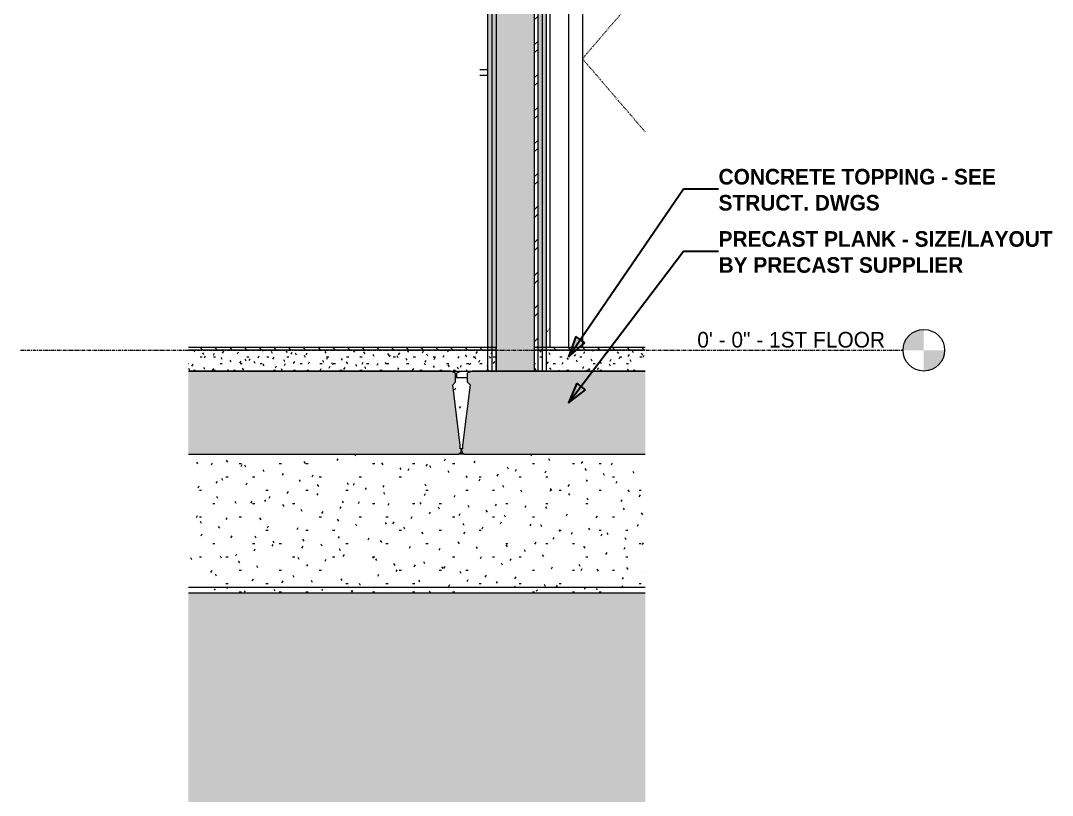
# Model space of a CAD drawing. Header units: inches. Extents: x 9847 to 10833, y -183 to 465.
# Drawn here: x 10234.6 to 10383.3, y -64.1 to 47.5 of the extents above; entities that cross this region are included whole.
import ezdxf

# ---------------------------------------------------------------- set-up
doc = ezdxf.new("R2010")
doc.units = ezdxf.units.IN
doc.header["$MEASUREMENT"] = 0
doc.linetypes.add('Dash 1_16_', pattern=[0.125, 0.0625, -0.0625])
doc.linetypes.add('Grid Line 1_2_', pattern=[0.875, 0.5, -0.125, 0.125, -0.125])
for name, color, linetype, lineweight in [('0-2', 55, 'Continuous', 9), ('0-4', 90, 'Continuous', 5), ('0-5', 9, 'Continuous', 9), ('0-6', 7, 'Continuous', 9), ('A-DOOR-1', 7, 'Continuous', 9), ('A-DOOR-2', 55, 'Continuous', 9), ('A-DOOR-3', 253, 'Dash 1_16_', 9), ('A-DOOR-4', 7, 'Dash 1_16_', 9), ('A-DOOR-FRAM-2', 7, 'Continuous', 9), ('A-DOOR-FRAM-4', 253, 'Continuous', 9), ('A-FLOR-3', 192, 'Continuous', 9), ('A-FLOR-LEVL', 51, 'Continuous', 9), ('A-FLOR-LEVL-1', 51, 'Grid Line 1_2_', 9), ('A-FLOR-MCUT-1', 51, 'Continuous', 9), ('A-FLOR-PATT-1', 252, 'Continuous', 9), ('A-WALL-6', 7, 'Continuous', 9), ('A-WALL-PATT-1', 55, 'Continuous', 9), ('A-WALL-PATT-2', 252, 'Continuous', 9), ('G-ANNO-TEXT', 231, 'Continuous', 30), ('G-ANNO-TEXT-1', 231, 'Continuous', 9), ('I-WALL-1', 55, 'Continuous', 9), ('I-WALL-2', 7, 'Continuous', 9), ('S-BEAM-1', 55, 'Continuous', 9), ('S-BEAM-2', 10, 'Continuous', 9), ('S-BEAM-3', 7, 'Continuous', 9)]:
    doc.layers.add(name, color=color, linetype=linetype, lineweight=lineweight)
doc.styles.add('Century Gothic', font='ufonts.com_century-gothic.ttf', dxfattribs={"height": 2.25})
doc.styles.add('Century Gothic_B', font='GOTHICB.TTF', dxfattribs={"height": 2.25})
pattern_1 = [(0, (11229.947, 72), (7.68, 1.92), [0.317, -5.443, 0.317, -5.443, -30.72]), (0, (11229.947, 72), (7.68, 1.92), [-11.52, 0.317, -11.203, 0.317, -5.443, -13.44]), (0, (11229.947, 72), (7.68, 1.92), [-28.8, 0.317, -3.523, 0.317, -9.283]), (120, (11232.827, 72.96), (-5.5027688, 5.691075), [0.317, -5.443, 0.317, -5.443, -30.72]), (120, (11232.827, 72.96), (-5.5027688, 5.691075), [-11.52, 0.317, -11.203, 0.317, -5.443, -13.44]), (120, (11232.827, 72.96), (-5.5027688, 5.691075), [-28.8, 0.317, -3.523, 0.317, -9.283]), (240, (11233.787, 76.8), (-2.1772312, -7.611075), [0.317, -5.443, 0.317, -5.443, -30.72]), (240, (11233.787, 76.8), (-2.1772312, -7.611075), [-11.52, 0.317, -11.203, 0.317, -5.443, -13.44]), (240, (11233.787, 76.8), (-2.1772312, -7.611075), [-28.8, 0.317, -3.523, 0.317, -9.283])]

# ---------------------------------------------------------------- blocks, each defined once
blk = doc.blocks.new('SWING - SINGLE - FLUSH - SWING - FLUSH - 2-10 x 6-8 - PRIVACY-3983842-WALL SECTION - WEST STAIR - EAST WALL')
at = {"layer": 'A-DOOR-3'}
for p, q in [((10263.21, 77.44), (10263.71, 76.85)), ((10263.21, 2.56), (10263.71, 3.15))]:
    blk.add_line(p, q, dxfattribs=at)
at = {"layer": 'A-DOOR-FRAM-4'}
for p, q in [((10263.71, 83), (10263.21, 83)), ((10263.21, 80), (10263.71, 80))]:
    blk.add_line(p, q, dxfattribs=at)
blk = doc.blocks.new('CTR - 1st Phase - Unit Layouts_rvt-3-WALL SECTION - WEST STAIR - EAST WALL')
at = {"layer": '0-5'}
blk.add_blockref('SWING - SINGLE - FLUSH - SWING - FLUSH - 2-10 x 6-8 - PRIVACY-3983842-WALL SECTION - WEST STAIR - EAST WALL', (0, 0), dxfattribs=at)
blk = doc.blocks.new('HOLLOW METAL - HM - WOOD LEAF - 20 MIN - 3-0 x 7-0-2191981-WALL SECTION - WEST STAIR - EAST WALL')
at = {"layer": 'A-DOOR-1'}
for p, q in [((10277.46, 84), (10268.41, 84)), ((10268.41, 84), (10268.41, 0.37))]:
    blk.add_line(p, q, dxfattribs=at)
at = {"layer": 'A-DOOR-4'}
for p, q in [((10277.46, 52.55), (10268.41, 42)), ((10268.41, 42), (10277.46, 31.45))]:
    blk.add_line(p, q, dxfattribs=at)
at = {"layer": 'A-DOOR-FRAM-2'}
for p, q in [((10266.41, 88), (10266.41, 0.37)), ((10277.46, 88), (10266.41, 88)), ((10268.41, 84), (10268.41, 0.37)), ((10268.41, 84), (10277.46, 84))]:
    blk.add_line(p, q, dxfattribs=at)
blk = doc.blocks.new('CTR - 1st Phase - Common Walls_rvt-3-WALL SECTION - WEST STAIR - EAST WALL')
at = {"layer": 'I-WALL-1'}
blk.add_line((10263.71, 108.87), (10263.71, 0.37), dxfattribs=at)
at = {"layer": '0-6'}
blk.add_blockref('HOLLOW METAL - HM - WOOD LEAF - 20 MIN - 3-0 x 7-0-2191981-WALL SECTION - WEST STAIR - EAST WALL', (0, 0), dxfattribs=at)
blk = doc.blocks.new('HOLLOW METAL - STAIR DOOR 3-0 x 7-0-2683074-WALL SECTION - WEST STAIR - EAST WALL')
at = {"layer": 'A-DOOR-2'}
for p, q in [((10254.71, 40.39), (10254.22, 40.39)), ((10254.22, 39.61), (10254.71, 39.61))]:
    blk.add_line(p, q, dxfattribs=at)
at = {"layer": 'A-DOOR-2', "flags": 128}
for points in [[(10254.22, 40.39), (10254.19, 40.39), (10254.17, 40.39), (10254.15, 40.39), (10254.12, 40.39), (10254.1, 40.39), (10254.08, 40.39), (10254.06, 40.39), (10254.03, 40.39), (10254.01, 40.39), (10253.99, 40.39), (10253.97, 40.39), (10253.95, 40.39), (10253.92, 40.39), (10253.9, 40.39), (10253.88, 40.39), (10253.87, 40.39), (10253.85, 40.39), (10253.83, 40.39), (10253.81, 40.39), (10253.79, 40.39), (10253.78, 40.39), (10253.76, 40.39), (10253.75, 40.39), (10253.73, 40.39), (10253.72, 40.39), (10253.71, 40.39), (10253.7, 40.39), (10253.69, 40.39), (10253.68, 40.39), (10253.67, 40.39), (10253.66, 40.39), (10253.65, 40.39), (10253.65, 40.39), (10253.64, 40.39), (10253.64, 40.39), (10253.63, 40.39), (10253.63, 40.39), (10253.63, 40.39), (10253.63, 40.39), (10253.63, 40.39)], [(10253.63, 39.61), (10253.63, 39.61), (10253.63, 39.61), (10253.63, 39.61), (10253.64, 39.61), (10253.64, 39.61), (10253.64, 39.61), (10253.65, 39.61), (10253.66, 39.61), (10253.67, 39.61), (10253.67, 39.61), (10253.68, 39.61), (10253.69, 39.61), (10253.71, 39.61), (10253.72, 39.61), (10253.73, 39.61), (10253.74, 39.61), (10253.76, 39.61), (10253.77, 39.61), (10253.79, 39.61), (10253.81, 39.61), (10253.82, 39.61), (10253.84, 39.61), (10253.86, 39.61), (10253.88, 39.61), (10253.9, 39.61), (10253.92, 39.61), (10253.94, 39.61), (10253.96, 39.61), (10253.98, 39.61), (10254, 39.61), (10254.03, 39.61), (10254.05, 39.61), (10254.07, 39.61), (10254.09, 39.61), (10254.12, 39.61), (10254.14, 39.61), (10254.16, 39.61), (10254.19, 39.61), (10254.21, 39.61), (10254.22, 39.61)]]:
    blk.add_lwpolyline(points, dxfattribs=at)
blk = doc.blocks.new('CTR - 1st Phase -Stairs _ Elevators_rvt-3-WALL SECTION - WEST STAIR - EAST WALL')
at = {"layer": 'A-WALL-PATT-2'}
h = blk.add_hatch(dxfattribs=at)
h.set_pattern_fill('FP_24', color=256, style=0, pattern_type=2)
h.set_pattern_definition(pattern_1)
h.paths.add_polyline_path([(10254.71, 0), (10255.34, 0), (10255.34, 403.53), (10254.71, 403.53), (10254.71, 18.15)], flags=0)
h = blk.add_hatch(dxfattribs=at)
h.set_pattern_fill('FP_24', color=256, style=0, pattern_type=2)
h.set_pattern_definition(pattern_1)
h.paths.add_polyline_path([(10255.96, 0), (10255.96, 403.53), (10255.34, 403.53), (10255.34, 0), (10255.71, 0)], flags=0)
h = blk.add_hatch(dxfattribs=at)
h.set_pattern_fill('FP_19', color=256, style=0, pattern_type=2)
h.set_pattern_definition([(161.57, (11230.067, 72.12), (-0.960383694, -0.00039918), [0, -6.83, 0.758, 0]), (18.43, (11229.827, 72.12), (-0.960383694, 0.00039918), [0, -6.83, 0.758, 0]), (108.43, (11230.067, 72.12), (0.47951018, -2.4005264), [2.276, -5.312]), (71.57, (11229.827, 72.12), (0.47951018, 2.4005264), [2.276, -5.312])])
h.paths.add_polyline_path([(10261.46, -3), (10261.46, 403.53), (10255.96, 403.53), (10255.96, -3), (10261, -3)], flags=0)
h = blk.add_hatch(dxfattribs=at)
h.set_pattern_fill('FP_25', color=256, style=0, pattern_type=2)
h.set_pattern_definition([(45, (11229.947, 72), (-2.375879, 2.375879), []), (45, (11229.947, 75.6), (-2.375879, 2.375879), [])])
h.paths.add_polyline_path([(10261.46, 0.37), (10261.96, 0.37), (10261.96, 403.53), (10261.46, 403.53), (10261.46, 18.15)], flags=0)
h = blk.add_hatch(dxfattribs=at)
h.set_pattern_fill('FP_24', color=256, style=0, pattern_type=2)
h.set_pattern_definition(pattern_1)
h.paths.add_polyline_path([(10261.96, 0), (10262.59, 0), (10262.59, 403.53), (10261.96, 403.53), (10261.96, 0.37)], flags=0)
h = blk.add_hatch(dxfattribs=at)
h.set_pattern_fill('FP_24', color=256, style=0, pattern_type=2)
h.set_pattern_definition(pattern_1)
h.paths.add_polyline_path([(10262.59, 0), (10263.21, 0), (10263.21, 403.53), (10262.59, 403.53), (10262.59, 0.37)], flags=0)
at = {"layer": 'A-WALL-6'}
for p, q in [((10255.34, 403.53), (10255.34, -3)), ((10255.96, 403.53), (10255.96, -3)), ((10261.46, 403.53), (10261.46, -3)), ((10261.96, 403.53), (10261.96, -3)), ((10262.59, 403.53), (10262.59, -3))]:
    blk.add_line(p, q, dxfattribs=at)
at = {"layer": 'I-WALL-2'}
for p, q in [((10254.71, 403.53), (10254.71, -3)), ((10263.21, -3), (10263.21, 403.53)), ((10254.71, -3), (10263.21, -3))]:
    blk.add_line(p, q, dxfattribs=at)
at = {"layer": '0-2'}
blk.add_blockref('HOLLOW METAL - STAIR DOOR 3-0 x 7-0-2683074-WALL SECTION - WEST STAIR - EAST WALL', (0, 0), dxfattribs=at)
blk = doc.blocks.new('034100 - Precast Structural Concrete - Solid Plank - 12_-1871143-WALL SECTION - WEST STAIR - EAST WALL')
at = {"layer": 'S-BEAM-1'}
for p, q in [((10250.97, -3), (10250.28, -3.31)), ((10250.28, -3.31), (10250.28, -4))]:
    blk.add_line(p, q, dxfattribs=at)
blk = doc.blocks.new('034100 - Precast Structural Concrete - Solid Plank - 12_-1871119-WALL SECTION - WEST STAIR - EAST WALL')
at = {"layer": 'S-BEAM-2'}
blk.add_hatch(color=256, dxfattribs=at).paths.add_polyline_path([(10277.46, -15), (10277.46, -3), (10252.51, -3), (10251.82, -3.31), (10251.82, -4.57), (10252.21, -4.97), (10251.15, -13.74), (10251.15, -14.21), (10250.97, -14.21), (10251.01, -14.69), (10251.39, -15), (10261, -15)], flags=0)
at = {"layer": 'S-BEAM-3'}
for p, q in [((10252.51, -3), (10251.82, -3.31)), ((10251.82, -3.31), (10251.82, -4.57)), ((10277.46, -3), (10252.51, -3)), ((10252.21, -4.97), (10251.15, -13.74)), ((10251.82, -4.57), (10252.21, -4.97)), ((10251.15, -14.21), (10250.97, -14.21)), ((10250.97, -14.21), (10251.01, -14.69)), ((10251.01, -14.69), (10251.39, -15)), ((10251.15, -13.74), (10251.15, -14.21)), ((10251.39, -15), (10277.46, -15))]:
    blk.add_line(p, q, dxfattribs=at)
blk = doc.blocks.new('034100 - Precast Structural Concrete - Solid Plank - 12_-V14-WALL SECTION - WEST STAIR - EAST WALL')
at = {"layer": 'S-BEAM-2'}
blk.add_hatch(color=256, dxfattribs=at).paths.add_polyline_path([(10211.63, -15), (10250.55, -15), (10250.93, -14.69), (10250.97, -14.21), (10250.79, -14.21), (10250.79, -13.74), (10249.73, -4.97), (10250.12, -4.57), (10250.12, -3.31), (10249.43, -3), (10211.63, -3), (10211.63, -13.24)], flags=0)
at = {"layer": 'S-BEAM-3'}
for p, q in [((10249.43, -3), (10211.63, -3)), ((10250.12, -3.31), (10249.43, -3)), ((10250.12, -4.57), (10250.12, -3.31)), ((10249.73, -4.97), (10250.12, -4.57)), ((10250.79, -13.74), (10249.73, -4.97)), ((10250.55, -15), (10250.93, -14.69)), ((10250.79, -13.82), (10250.79, -13.74)), ((10250.79, -14.21), (10250.79, -13.82)), ((10250.97, -14.21), (10250.79, -14.21)), ((10250.93, -14.69), (10250.97, -14.21)), ((10211.63, -15), (10250.55, -15))]:
    blk.add_line(p, q, dxfattribs=at)
blk = doc.blocks.new('034100 - Precast Structural Concrete - Inverted Tee - IT 28IT31 _11_F _ 11_B SHELF_-1925201-WALL SECTION - WEST STAIR - EAST WALL')
at = {"layer": 'S-BEAM-1'}
h = blk.add_hatch(dxfattribs=at)
h.set_pattern_fill('FP_24', color=256, style=0, pattern_type=2)
h.set_pattern_definition(pattern_1)
h.paths.add_polyline_path([(10250.97, -14.21), (10251.15, -14.21), (10251.15, -13.74), (10252.21, -4.97), (10251.82, -4.57), (10251.82, -4), (10250.12, -4), (10250.12, -4.57), (10249.73, -4.97), (10250.79, -13.82), (10250.79, -14.21), (10250.93, -14.21)], flags=0)
h.paths.add_polyline_path([(10250.79, -15), (10251.39, -15), (10251.01, -14.69), (10250.97, -14.21), (10250.93, -14.69), (10250.55, -15)], flags=0)
h = blk.add_hatch(dxfattribs=at)
h.set_pattern_fill('FP_24', color=256, style=0, pattern_type=2)
h.set_pattern_definition(pattern_1)
h.paths.add_polyline_path([(10277.46, -34.21), (10277.46, -15), (10211.63, -15), (10211.63, -34.21)], flags=0)
h = blk.add_hatch(dxfattribs=at)
h.set_pattern_fill('FP_29', color=256, style=0, pattern_type=2)
h.set_pattern_definition([(0, (11229.947, 147.145), (7.68, 1.358), [0.317, -5.443, 0.317, -5.443, -30.72]), (0, (11229.947, 147.145), (7.68, 1.358), [-11.52, 0.317, -11.203, 0.317, -5.443, -13.44]), (0, (11229.947, 147.145), (7.68, 1.358), [-28.8, 0.317, -3.523, 0.317, -9.283]), (129.232, (11232.827, 147.824), (-5.5023253, 4.024042), [0.25, -4.303, 0.25, -4.303, -24.286]), (129.232, (11232.827, 147.824), (-5.5023253, 4.024042), [-9.107, 0.25, -8.857, 0.25, -4.303, -10.625]), (129.232, (11232.827, 147.824), (-5.5023253, 4.024042), [-22.768, 0.25, -2.785, 0.25, -7.339]), (230.768, (11233.787, 150.539), (-2.177661, -5.381821), [0.25, -4.303, 0.25, -4.303, -24.286]), (230.768, (11233.787, 150.539), (-2.177661, -5.381821), [-9.107, 0.25, -8.857, 0.25, -4.303, -10.625]), (230.768, (11233.787, 150.539), (-2.177661, -5.381821), [-22.768, 0.25, -2.785, 0.25, -7.339])])
h.paths.add_polyline_path([(10211.63, -35), (10277.46, -35), (10277.46, -34.21), (10211.63, -34.21)], flags=0)
for p, q in [((10251.82, -4), (10250.12, -4)), ((10251.39, -15), (10250.55, -15)), ((10277.46, -34.21), (10211.63, -34.21)), ((10277.46, -35), (10211.63, -35))]:
    blk.add_line(p, q, dxfattribs=at)
blk = doc.blocks.new('CTR - 1st Phase - Structure_rvt-3-WALL SECTION - WEST STAIR - EAST WALL')
at = {"layer": 'A-WALL-PATT-1'}
h = blk.add_hatch(dxfattribs=at)
h.set_pattern_fill('FP_21', color=256, style=0, pattern_type=2)
h.set_pattern_definition([(0, (11229.947, 72), (3.84, 0.96), [0.317, -2.563, 0.317, -2.563, -15.36]), (0, (11229.947, 72), (3.84, 0.96), [-5.76, 0.317, -5.443, 0.317, -2.563, -6.72]), (0, (11229.947, 72), (3.84, 0.96), [-14.4, 0.317, -1.603, 0.317, -4.483]), (120, (11231.387, 72.48), (-2.7513844, 2.84553755), [0.317, -2.563, 0.317, -2.563, -15.36]), (120, (11231.387, 72.48), (-2.7513844, 2.84553755), [-5.76, 0.317, -5.443, 0.317, -2.563, -6.72]), (120, (11231.387, 72.48), (-2.7513844, 2.84553755), [-14.4, 0.317, -1.603, 0.317, -4.483]), (240, (11231.867, 74.4), (-1.0886156, -3.80553755), [0.317, -2.563, 0.317, -2.563, -15.36]), (240, (11231.867, 74.4), (-1.0886156, -3.80553755), [-5.76, 0.317, -5.443, 0.317, -2.563, -6.72]), (240, (11231.867, 74.4), (-1.0886156, -3.80553755), [-14.4, 0.317, -1.603, 0.317, -4.483])])
h.paths.add_polyline_path([(10277.46, -152), (10277.46, -35), (10211.63, -35), (10211.63, -152)], flags=0)
at = {"layer": '0-2'}
for name in ['034100 - Precast Structural Concrete - Solid Plank - 12_-V14-WALL SECTION - WEST STAIR - EAST WALL', '034100 - Precast Structural Concrete - Inverted Tee - IT 28IT31 _11_F _ 11_B SHELF_-1925201-WALL SECTION - WEST STAIR - EAST WALL', '034100 - Precast Structural Concrete - Solid Plank - 12_-1871143-WALL SECTION - WEST STAIR - EAST WALL', '034100 - Precast Structural Concrete - Solid Plank - 12_-1871119-WALL SECTION - WEST STAIR - EAST WALL']:
    blk.add_blockref(name, (0, 0), dxfattribs=at)
blk = doc.blocks.new('Level - Level Head - Circle-50818-WALL SECTION - WEST STAIR - EAST WALL')
at = {"layer": 'A-FLOR-LEVL'}
h = blk.add_hatch(color=256, dxfattribs=at)
edge = h.paths.add_edge_path(flags=0)
edge.add_line((10317.61, 0), (10314.61, 0))
edge.add_arc((10317.61, 0), 3, 90, 180, ccw=False)
edge.add_line((10317.61, 3), (10317.61, 0))
h = blk.add_hatch(color=256, dxfattribs=at)
edge = h.paths.add_edge_path(flags=0)
edge.add_line((10317.61, -3), (10317.61, 0))
edge.add_line((10317.61, 0), (10320.61, 0))
edge.add_arc((10317.61, 0), 3, 270, 360, ccw=False)
blk.add_circle((10317.61, 0), 3, dxfattribs=at)

msp = doc.modelspace()

# ---------------------------------------------------------------- hatches: boundary and pattern name
at = {"layer": 'A-FLOR-PATT-1'}
h = msp.add_hatch(dxfattribs=at)
h.set_pattern_fill('FP_20', color=256, style=0, pattern_type=2)
h.set_pattern_definition([(135, (11277.0966, 72), (-1.0606602, -1.0606602), [])])
h.paths.add_polyline_path([(10258.78209, 0), (10301.86317, 0.00196), (10301.86317, 0.375), (10258.78209, 0.375), (10258.78209, 0.06959)], flags=0)
h.paths.add_polyline_path([(10324.60609, 0), (10324.60609, 0.375), (10310.36317, 0.375), (10310.36317, 0), (10315.56395, 0)], flags=0)
h.paths.add_polyline_path([(10309.11317, 0), (10309.11317, 0.375), (10308.61317, 0.375), (10308.61395, 0)], flags=0)
h = msp.add_hatch(dxfattribs=at)
h.set_pattern_fill('FP_21', color=256, style=0, pattern_type=2)
h.set_pattern_definition([(0, (11277.0966, 72), (3.84, 0.96), [0.317, -2.563, 0.317, -2.563, -15.36]), (0, (11277.0966, 72), (3.84, 0.96), [-5.76, 0.317, -5.443, 0.317, -2.563, -6.72]), (0, (11277.0966, 72), (3.84, 0.96), [-14.4, 0.317, -1.603, 0.317, -4.483]), (120, (11278.5366, 72.48), (-2.7513844, 2.84553755), [0.317, -2.563, 0.317, -2.563, -15.36]), (120, (11278.5366, 72.48), (-2.7513844, 2.84553755), [-5.76, 0.317, -5.443, 0.317, -2.563, -6.72]), (120, (11278.5366, 72.48), (-2.7513844, 2.84553755), [-14.4, 0.317, -1.603, 0.317, -4.483]), (240, (11279.0166, 74.4), (-1.0886156, -3.80553755), [0.317, -2.563, 0.317, -2.563, -15.36]), (240, (11279.0166, 74.4), (-1.0886156, -3.80553755), [-5.76, 0.317, -5.443, 0.317, -2.563, -6.72]), (240, (11279.0166, 74.4), (-1.0886156, -3.80553755), [-14.4, 0.317, -1.603, 0.317, -4.483])])
h.paths.add_polyline_path([(10324.60609, -3), (10324.60609, 0), (10308.61317, 0), (10308.61317, -3)], flags=0)
h.paths.add_polyline_path([(10258.78209, -3), (10303.11317, -3), (10303.11317, 0), (10258.78209, 0), (10258.78209, -2.44325)], flags=0)
at = {"layer": 'G-ANNO-TEXT'}
for points in [[(10313.57253, -0.97126), (10315.92938, 1.05148), (10314.60225, 1.95891)], [(10313.57253, -7.60423), (10316.02389, -5.69713), (10314.74192, -4.72696)]]:
    msp.add_hatch(color=256, dxfattribs=at).paths.add_polyline_path(points, flags=0)

# ---------------------------------------------------------------- linework, layer by layer
at = {"layer": 'A-FLOR-3'}
for p, q in [((10303.11317, 0.375), (10258.78209, 0.375)), ((10303.11317, -3), (10303.11317, 0.375)), ((10324.60609, 0.375), (10308.61317, 0.375)), ((10308.61317, 0.375), (10308.61317, -3)), ((10258.78209, -3), (10303.11317, -3)), ((10308.61317, -3), (10324.60609, -3))]:
    msp.add_line(p, q, dxfattribs=at)
at = {"layer": 'A-FLOR-LEVL-1'}
msp.add_line((10234.59741, 0), (10361.76382, 0), dxfattribs=at)
at = {"layer": 'A-FLOR-MCUT-1'}
for p, q in [((10303.11317, 0), (10258.78209, 0)), ((10324.60609, 0), (10308.61317, 0))]:
    msp.add_line(p, q, dxfattribs=at)
at = {"layer": 'G-ANNO-TEXT'}
for p, q in [((10313.57253, -0.97126), (10330.13331, 23.24914)), ((10330.13331, 23.24914), (10335.17371, 23.24914)), ((10313.57253, -7.60423), (10330.13331, 14.27879)), ((10330.13331, 14.27879), (10335.17371, 14.27879)), ((10314.60225, 1.95891), (10313.57253, -0.97126)), ((10315.92938, 1.05148), (10314.60225, 1.95891)), ((10313.57253, -0.97126), (10315.92938, 1.05148)), ((10314.74192, -4.72696), (10313.57253, -7.60423)), ((10313.57253, -7.60423), (10316.02389, -5.69713)), ((10316.02389, -5.69713), (10314.74192, -4.72696))]:
    msp.add_line(p, q, dxfattribs=at)

# ---------------------------------------------------------------- block references
at = {"layer": '0-4'}
for name in ['CTR - 1st Phase - Structure_rvt-3-WALL SECTION - WEST STAIR - EAST WALL', 'CTR - 1st Phase -Stairs _ Elevators_rvt-3-WALL SECTION - WEST STAIR - EAST WALL', 'CTR - 1st Phase - Common Walls_rvt-3-WALL SECTION - WEST STAIR - EAST WALL', 'CTR - 1st Phase - Unit Layouts_rvt-3-WALL SECTION - WEST STAIR - EAST WALL']:
    msp.add_blockref(name, (47.14956, 0), dxfattribs=at)
at = {"layer": 'A-FLOR-LEVL'}
msp.add_blockref('Level - Level Head - Circle-50818-WALL SECTION - WEST STAIR - EAST WALL', (47.14956, 0), dxfattribs=at)

# ---------------------------------------------------------------- texts
at = {"layer": 'A-FLOR-LEVL', "insert": (10332.11052, 2.6377), "char_height": 2.25, "width": 32.49675, "attachment_point": 1, "style": 'Century Gothic'}
msp.add_mtext('0\' - 0" - 1ST FLOOR', dxfattribs=at)
at = {"layer": 'G-ANNO-TEXT-1', "char_height": 2.25, "attachment_point": 1, "style": 'Century Gothic_B'}
for s, insert, width in [('CONCRETE TOPPING - SEE', (10335.17371, 26.12532), 47.49525), ('STRUCT. DWGS', (10335.17371, 22.37532), 26.664), ('PRECAST PLANK - SIZE/LAYOUT', (10335.17371, 17.15497), 56.055), ('BY PRECAST SUPPLIER', (10335.17371, 13.40497), 38.85975)]:
    msp.add_mtext(s, dxfattribs=dict(at, insert=insert, width=width))

doc.saveas('drawing.dxf')
